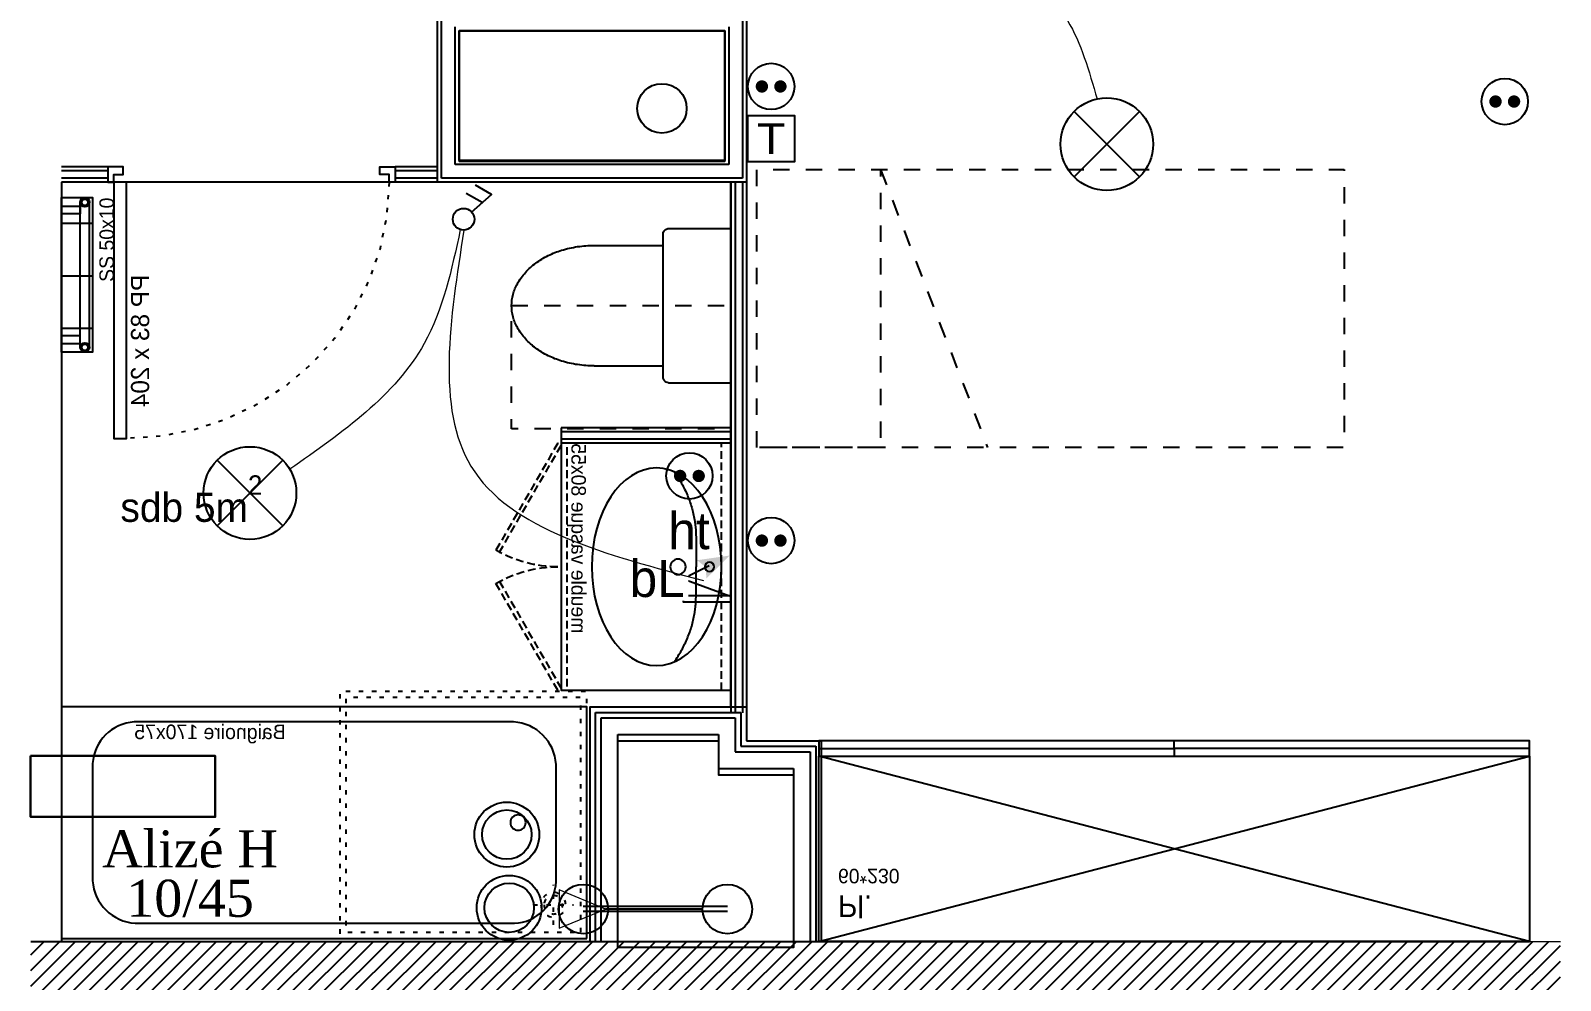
# Model space of a CAD drawing. Header units: centimetres. Extents: x 2811 to 13089, y 820 to 6224.
# Drawn here: x 11449.4 to 11944.4, y 4072.8 to 4380.4 of the extents above; entities that cross this region are included whole.
import ezdxf

# ---------------------------------------------------------------- set-up
doc = ezdxf.new("R2010")
doc.units = ezdxf.units.CM
for name, pattern in [('Style de ligne -11', [0.347222, 0.20828, -0.138942]), ('Style de ligne -13', [0.147638, 0.098425, -0.049213]), ('Style de ligne -18', [0.164042, 0.054681, -0.109361]), ('Style de ligne -19', [0.166667, 0.055556, -0.111111]), ('VW-01', [0.41656, 0.20828, -0.20828])]:
    doc.linetypes.add(name, pattern=pattern)
for name, color, linetype in [('B Aménagement intérieur', 252, 'Continuous'), ('B BATI-équipement-sanitaires', 252, 'Continuous'), ('B faience', 252, 'Style de ligne -11'), ('B GÈnÈral_Hatch', 252, 'Continuous'), ('B Général', 252, 'Continuous'), ('C ANNOTATIONS-prestations', 252, 'Continuous'), ('C ANNOTATIONS-texte', 252, 'Continuous'), ('D SURFACES-shab', 252, 'Continuous'), ('F REMPLISSAGE-vert clair', 252, 'Continuous'), ('F REMPLISSAGE-vert foncé', 252, 'Continuous'), ('prlm-GT', 242, 'Continuous'), ('prlm-VMC', 93, 'Continuous')]:
    doc.layers.add(name, color=color, linetype=linetype)
for name, color, linetype, lineweight in [('prlm-CHAUFF-CONV', 1, 'Continuous', 25), ('prlm-CVC-CHAUFF', 40, 'Continuous', 25), ('prlm-ELEC-CFA', 1, 'Continuous', 25), ('prlm-ELEC-CFO', 1, 'Continuous', 25), ('RESERVATION', 5, 'Continuous', 30)]:
    doc.layers.add(name, color=color, linetype=linetype, lineweight=lineweight)
doc.layers.add('prlm-ZEROPLOT', color=254, linetype='Continuous', plot=False)
doc.styles.add('Eurostile', font='Eurosti.TTF')
doc.styles.add('prlm-elec-cfo', font='comic.ttf', dxfattribs={"height": 12})
doc.styles.add('prlm-vmc', font='pala.ttf', dxfattribs={"height": 14})
doc.styles.get("Standard").update_dxf_attribs({"font": 'isocp.shx', "height": 15})

# ---------------------------------------------------------------- blocks, each defined once
blk = doc.blocks.new('xi.tsl-050-050')
at = {"layer": 'prlm-CHAUFF-CONV', "linetype": 'ByBlock', "lineweight": -2}
h = blk.add_hatch(color=0, dxfattribs=at)
edge = h.paths.add_edge_path()
edge.add_arc((-23.5, 7.5), 1.5, 0, 360)
edge = h.paths.add_edge_path(flags=17)
edge.add_arc((-23.5, 7.5), 1, 0, 360)
edge = h.paths.add_edge_path()
edge.add_arc((23.5, 7.5), 1.5, 0, 360)
edge = h.paths.add_edge_path(flags=17)
edge.add_arc((23.5, 7.5), 1, 0, 360)
at = {"layer": 'prlm-CHAUFF-CONV', "color": 0, "linetype": 'ByBlock', "lineweight": -2, "flags": 128}
for points in [[(23.5, 9), (-23.5, 9)], [(23.5, 6), (-23.5, 6)]]:
    blk.add_lwpolyline(points, dxfattribs=at)
at = {"layer": 'prlm-CHAUFF-CONV', "color": 0, "linetype": 'ByBlock', "lineweight": -2}
for points in [[(-19.73, 0), (-22.27, 0), (-22.27, 6), (-19.73, 6)], [(19.73, 0), (22.27, 0), (22.27, 6), (19.73, 6)]]:
    blk.add_lwpolyline(points, close=True, dxfattribs=at)
for centre, radius in [((-23.5, 7.5), 1.5), ((-23.5, 7.5), 1), ((23.5, 7.5), 1.5), ((23.5, 7.5), 1)]:
    blk.add_circle(centre, radius, dxfattribs=at)
at = {"layer": 'prlm-ZEROPLOT', "linetype": 'ByBlock', "lineweight": -2, "flags": 128}
blk.add_lwpolyline([(-21, 0), (21, 0)], dxfattribs=at)
blk = doc.blocks.new('xi.be')
at = {"layer": 'prlm-VMC', "color": 0, "linetype": 'ByBlock', "lineweight": 5, "flags": 128}
blk.add_lwpolyline([(-6.17, -15), (6.17, -15), (0, 0)], close=True, dxfattribs=at)
at = {"layer": 'prlm-VMC', "color": 0, "linetype": 'ByBlock', "lineweight": 5}
blk.add_solid([(0, -1), (5.17, -14), (-5.17, -14), (0, -1)], dxfattribs=at)
blk = doc.blocks.new('xi.PTCE')
at = {"layer": 'prlm-ELEC-CFO', "color": 0}
for points in [[(-10.61, 10.61), (10.61, -10.61)], [(10.61, 10.61), (-10.61, -10.61)]]:
    blk.add_lwpolyline(points, dxfattribs=at)
at = {"layer": 'prlm-ELEC-CFO', "color": 0, "linetype": 'ByBlock'}
blk.add_circle((0, 0), 15, dxfattribs=at)
blk = doc.blocks.new('xi.PC')
at = {"color": 0, "lineweight": 5}
blk.add_wipeout([(-7.5, -7.5), (7.5, -7.5), (7.5, 7.5), (-7.5, 7.5)], dxfattribs=at).dxf.layer = 'prlm-ELEC-CFO'
at = {"layer": 'prlm-ELEC-CFO', "color": 0, "linetype": 'ByBlock', "lineweight": 5, "const_width": 2}
for points in [[(-4, 0, 1), (-2, 0, 1)], [(2, 0, 1), (4, 0, 1)]]:
    blk.add_lwpolyline(points, format="xyb", close=True, dxfattribs=at)
at = {"layer": 'prlm-ELEC-CFO', "color": 0, "linetype": 'ByBlock', "lineweight": -2}
blk.add_circle((0, 0), 7.5, dxfattribs=at)
blk = doc.blocks.new('xi.TEL')
at = {"layer": 'prlm-ELEC-CFA', "color": 0, "linetype": 'ByBlock', "lineweight": -2, "flags": 128}
blk.add_lwpolyline([(-7.5, 7.5), (7.5, 7.5), (7.5, -7.5), (-7.5, -7.5)], close=True, dxfattribs=at)
at = {"layer": 'prlm-ELEC-CFA', "color": 0, "linetype": 'ByBlock', "insert": (0, 0), "char_height": 10, "width": 11.36, "attachment_point": 5}
blk.add_mtext('{\\fVerdana|b0|i0|c0|p34;T}', dxfattribs=at)
blk = doc.blocks.new('xi.BL')
at = {"color": 0, "lineweight": 5}
blk.add_wipeout([(-7.5, -7.5), (7.5, -7.5), (7.5, 7.5), (-7.5, 7.5)], dxfattribs=at).dxf.layer = 'prlm-ELEC-CFO'
at = {"layer": 'prlm-ELEC-CFO', "lineweight": 5}
blk.add_hatch(color=0, dxfattribs=at).paths.add_polyline_path([(-3, 6), (-0.1, 3.7), (0, 0), (7.5, 7.5)])
at = {"layer": 'prlm-ELEC-CFO', "color": 0}
blk.add_lwpolyline([(0.95, 4.23), (-7.5, 0), (7.5, -5.5), (-7.5, -5.5), (-7.5, -7.5), (7.5, -7.5)], dxfattribs=at)
blk = doc.blocks.new('xi.DA')
at = {"layer": 'prlm-ELEC-CFO', "color": 0}
for points in [[(0.61, -1.67), (7.04, 4.05), (1.81, 7.01)], [(4.05, 1.39), (-1.17, 4.34)]]:
    blk.add_lwpolyline(points, dxfattribs=at)
blk.add_circle((-2, -4), 3.5, dxfattribs=at)
blk = doc.blocks.new('xi.PCHT')
at = {"color": 0, "lineweight": 5}
blk.add_wipeout([(-7.5, -7.5), (7.5, -7.5), (7.5, 7.5), (-7.5, 7.5)], dxfattribs=at).dxf.layer = 'prlm-ELEC-CFO'
at = {"layer": 'prlm-ELEC-CFO', "color": 0, "linetype": 'ByBlock', "lineweight": 5, "const_width": 2}
for points in [[(-4, 0, 1), (-2, 0, 1)], [(2, 0, 1), (4, 0, 1)]]:
    blk.add_lwpolyline(points, format="xyb", close=True, dxfattribs=at)
at = {"layer": 'prlm-ELEC-CFO', "color": 0, "linetype": 'ByBlock', "lineweight": -2}
blk.add_circle((0, 0), 7.5, dxfattribs=at)
blk = doc.blocks.new('Placard 60.230')
at = {"layer": 'B Général', "linetype": 'Continuous'}
for p, q in [((140, 30), (-90, -30)), ((-90, 30), (140, -30))]:
    blk.add_line(p, q, dxfattribs=at)
at = {"layer": 'B Général', "linetype": 'Continuous', "flags": 128}
blk.add_lwpolyline([(140, -30), (140, 30), (-90, 30), (-90, -30)], dxfattribs=at)
for points in [[(140, -30), (140, -35), (-90, -35), (-90, -30)], [(25, -32.5), (25, -35), (-90, -35), (-90, -32.5)], [(140, -30), (140, -32.5), (25, -32.5), (25, -30)]]:
    blk.add_lwpolyline(points, close=True, dxfattribs=at)
at = {"layer": 'B Général', "insert": (-83.8, 22.1), "char_height": 7.059, "attachment_point": 1, "line_spacing_factor": 0.894142, "style": 'Eurostile'}
blk.add_mtext('Pl.', dxfattribs=at)
at = {"layer": 'C ANNOTATIONS-prestations', "insert": (-83.8, 8.78), "char_height": 4.706, "attachment_point": 4, "line_spacing_factor": 0.894142, "style": 'Eurostile'}
blk.add_mtext('60*230', dxfattribs=at)
blk = doc.blocks.new('Groupe-4-1')
at = {"layer": 'B Général', "linetype": 'Continuous'}
for centre, major_axis, ratio in [((0, -24.07), (32, 0), 0.65625), ((0, -6.97), (1.5, 0), 1), ((0, -17.15), (2.5, 0), 1)]:
    blk.add_ellipse(centre, major_axis=major_axis, ratio=ratio, dxfattribs=at)
for points in [[(-30.82, -18.37), (-20.7, -11.37), (-9.74, -11.32), (-4.71, -11.3), (0, -11.3)], [(30.82, -18.37), (20.7, -11.37), (9.74, -11.32), (4.71, -11.3), (0, -11.3)]]:
    blk.add_open_spline(points, degree=2, knots=[0, 0, 0, 1, 1, 2, 2, 2], dxfattribs=at)
blk.add_open_spline([(-30.45, -17.59), (-30.5, -17.61), (-30.55, -17.64)], degree=2, dxfattribs=at)
blk = doc.blocks.new('meuble vasque 80x60')
at = {"layer": 'B BATI-équipement-sanitaires', "linetype": 'Style de ligne -13', "ltscale": 25.4, "flags": 128}
for points in [[(-40, -3.07), (40, -3.07), (40, -53.07), (-40, -53.07)], [(-40, -56.07), (-5.36, -76.07), (-4.71, -74.94), (-39.35, -54.94)], [(40, -56.07), (5.36, -76.07), (4.71, -74.94), (39.35, -54.94)]]:
    blk.add_lwpolyline(points, close=True, dxfattribs=at)
at = {"layer": 'B BATI-équipement-sanitaires', "linetype": 'Style de ligne -13', "ltscale": 25.4}
for centre, start, end in [((-40, -56.07), 330, 0), ((40, -56.07), 180, 210)]:
    blk.add_arc(centre, 40, start, end, dxfattribs=at)
at = {"layer": 'B Général', "flags": 128}
blk.add_lwpolyline([(-40, 0), (40, 0), (40, -55), (-40, -55)], close=True, dxfattribs=at)
at = {"layer": 'B Général'}
blk.add_blockref('Groupe-4-1', (0, 0), dxfattribs=at)
at = {"layer": 'C ANNOTATIONS-prestations', "insert": (40, -53.07), "char_height": 4.706, "width": 80, "attachment_point": 9, "line_spacing_factor": 0.894142, "style": 'Eurostile'}
blk.add_mtext('meuble vasque 80x55', dxfattribs=at)
blk = doc.blocks.new('Lit 90.190')
at = {"layer": 'B Général', "linetype": 'VW-01', "ltscale": 25.4}
blk.add_line((45, 54.99), (-45, 20.35), dxfattribs=at)
at = {"layer": 'B Général', "linetype": 'VW-01', "ltscale": 25.4, "flags": 128}
for points in [[(-45, 95), (45, 95), (45, -95), (-45, -95)], [(-45, 95), (45, 95), (45, 54.99), (-45, 54.99)]]:
    blk.add_lwpolyline(points, close=True, dxfattribs=at)
blk = doc.blocks.new('200_wc-2')
at = {"layer": 'B Général', "linetype": 'Continuous'}
for p, q in [((-25, -20.1), (-25, 0)), ((-24.9, 0.1), (24.9, 0.1)), ((25, -20.1), (25, 0)), ((-19.5, -44.2), (-19.5, -21.9)), ((19.5, -44.2), (19.5, -21.9))]:
    blk.add_line(p, q, dxfattribs=at)
at = {"layer": 'B Général', "linetype": 'Continuous', "flags": 128}
blk.add_lwpolyline([(-25, -20.1), (-24.9, -20.6), (-24.75, -20.9), (-24.55, -21.2), (-24.3, -21.45), (-23.9, -21.7), (-23.4, -21.85), (-23.15, -21.9), (23.25, -21.9), (23.55, -21.85), (23.9, -21.7), (24.2, -21.5), (24.45, -21.3), (24.65, -21.05), (24.8, -20.75), (24.9, -20.5), (24.95, -20.3), (25, -20.1)], dxfattribs=at)
for points in [[(-19.5, -44.2), (-19.5, -44.2, 0.036537), (-19.11, -49.53, 0.035337), (-17.94, -54.75), (-17.94, -54.75, 0.041299), (-16.22, -59.09), (-16.22, -59.09), (-16.22, -59.1, 0.041783), (-13.79, -63.08, 0.053503), (-10.77, -66.4), (-10.77, -66.4, 0.054816), (-7.12, -69.02), (-7.12, -69.02, 0.063755), (-3.68, -70.42), (-3.68, -70.42, 0.064897), (0, -70.9)], [(0, -70.9, 0.064897), (3.68, -70.42), (3.68, -70.42, 0.063726), (7.12, -69.02), (7.12, -69.02, 0.054816), (10.77, -66.4), (10.77, -66.4, 0.053503), (13.79, -63.08, 0.041783), (16.22, -59.1), (16.22, -59.09), (16.22, -59.09, 0.041299), (17.94, -54.75), (17.94, -54.75, 0.035337), (19.11, -49.53, 0.036556), (19.5, -44.2)]]:
    blk.add_lwpolyline(points, format="xyb", dxfattribs=at)
at = {"layer": 'B Général', "linetype": 'Continuous'}
for centre, start, end in [((-24.9, 0), 90, 180), ((24.9, 0), 0, 90)]:
    blk.add_arc(centre, 0.1, start, end, dxfattribs=at)
blk = doc.blocks.new('WC-plan')
at = {"layer": 'B Général', "linetype": 'VW-01', "ltscale": 25.4, "flags": 128}
blk.add_lwpolyline([(-32.5, -4), (-32.5, -75), (-72.5, -75), (-72.5, -4)], close=True, dxfattribs=at)
at = {"layer": 'B Général', "xscale": -1, "rotation": 180}
blk.add_blockref('200_wc-2', (-32.6, -74.9), dxfattribs=at)
blk = doc.blocks.new('PP 80')
at = {"layer": 'B Général', "flags": 128}
blk.add_lwpolyline([(-43, 2.5), (-43, 85.5), (-39, 85.5), (-39, 2.5)], close=True, dxfattribs=at)
at = {"layer": 'B Général', "linetype": 'Style de ligne -18', "ltscale": 25.4, "flags": 128}
blk.add_lwpolyline([(46, 2.5), (45.27, 13.33), (43.1, 23.98), (39.53, 34.26), (34.61, 44), (28.44, 53.03), (21.1, 61.19), (12.74, 68.35), (3.5, 74.38), (-6.47, 79.18), (-17, 82.67), (-27.91, 84.79), (-39, 85.5)], dxfattribs=at)
at = {"layer": 'B Général', "linetype": 'Continuous', "flags": 128}
for points in [[(-45, 2.5), (-43, 2.5), (-43, 0), (-40, 0), (-40, -2.5), (-45, -2.5)], [(48, 2.5), (46, 2.5), (46, 0), (43, 0), (43, -2.5), (48, -2.5), (48, -2.5), (48, -2.5), (48, 1.79), (48, 1.79)]]:
    blk.add_lwpolyline(points, close=True, dxfattribs=at)
at = {"layer": 'C ANNOTATIONS-prestations', "insert": (-37.5, 32.5), "char_height": 5.8825, "attachment_point": 1, "rotation": 90, "line_spacing_factor": 0.894142, "style": 'Eurostile'}
blk.add_mtext('PP 83 x 204', dxfattribs=at)
blk = doc.blocks.new('Groupe-3-1')
at = {"layer": 'B Général', "linetype": 'Style de ligne -19', "ltscale": 25.4}
for p, q in [((-29.11, -35.61), (-29.11, -22.61)), ((-22.61, -29.11), (-35.61, -29.11))]:
    blk.add_line(p, q, dxfattribs=at)
at = {"layer": 'B Général', "linetype": 'Style de ligne -19', "ltscale": 25.4, "flags": 128}
for points in [[(-40, -40), (-40, 40), (40, 40), (40, -40)], [(-38, -38), (-38, 38), (38, 38), (38, -38)]]:
    blk.add_lwpolyline(points, close=True, dxfattribs=at)
at = {"layer": 'B Général', "linetype": 'Style de ligne -19', "ltscale": 25.4}
for radius in [4, 3]:
    blk.add_circle((-29.11, -29.11), radius, dxfattribs=at)
blk = doc.blocks.new('Douche pointillée')
at = {"layer": 'B Général'}
blk.add_blockref('Groupe-3-1', (0, 0), dxfattribs=at)
blk = doc.blocks.new('Baignoire 75_170')
at = {"layer": 'B faience', "lineweight": 18, "flags": 128}
blk.add_lwpolyline([(-85, 38.5), (-85, -37.5), (86, -37.5)], dxfattribs=at)
at = {"layer": 'B Général', "linetype": 'Continuous', "flags": 128}
blk.add_lwpolyline([(-84, -36.5), (-84, 38.5), (86, 38.5), (86, -36.5)], close=True, dxfattribs=at)
blk.add_lwpolyline([(-74, -17.85), (-74, 19.85, -0.379059), (-60.25, 33.6), (62.5, 33.6, -0.377778), (76, 20.1), (76, -17.85, -0.374545), (62.25, -31.6), (-60.5, -31.6, -0.392593), (-74, -18.1)], format="xyb", close=True, dxfattribs=at)
at = {"layer": 'B Général', "linetype": 'Continuous'}
blk.add_circle((-61.7, 1), 2.5, dxfattribs=at)
at = {"layer": 'B Général'}
blk.add_blockref('Douche pointillée', (-44, 3.5), dxfattribs=at)
at = {"layer": 'C ANNOTATIONS-prestations', "insert": (62.5, 26.61), "char_height": 4.706, "width": 80, "attachment_point": 9, "line_spacing_factor": 0.894142, "style": 'Eurostile'}
blk.add_mtext('Baignoire 170x75', dxfattribs=at)
blk = doc.blocks.new('Sèche-serviette')
at = {"layer": 'B GÈnÈral_Hatch', "linetype": 'Continuous'}
h = blk.add_hatch(dxfattribs=at)
h.set_pattern_fill('H_BARDAGE V 150', color=256, style=0, pattern_type=2)
h.set_pattern_definition([(90, (0, 3.493), (17, 0), [])])
h.paths.add_polyline_path([(-25, 8.4925), (25, 8.4925), (25, -1.5075), (-25, -1.5075)])
at = {"layer": 'B Général', "linetype": 'Continuous', "flags": 128}
blk.add_lwpolyline([(-25, 8.4925), (25, 8.4925), (25, -1.5075), (-25, -1.5075)], close=True, dxfattribs=at)
at = {"layer": 'C ANNOTATIONS-prestations', "insert": (25, -8.4925), "char_height": 4.706, "width": 50, "attachment_point": 9, "line_spacing_factor": 0.894142, "style": 'Eurostile'}
blk.add_mtext('SS 50x10', dxfattribs=at)

msp = doc.modelspace()

# ---------------------------------------------------------------- hatches: boundary and pattern name
at = {"layer": 'B GÈnÈral_Hatch', "linetype": 'Continuous'}
h = msp.add_hatch(dxfattribs=at)
h.set_pattern_fill('50_BETON', color=256, style=0, pattern_type=2)
h.set_pattern_definition([(45, (0, 0), (2.4253472, -2.6458333), [])])
h.paths.add_polyline_path([(11944.445, 4065.389), (11944.445, 4085.389), (11449.445, 4085.389), (11449.445, 4065.389)])

# ---------------------------------------------------------------- linework, layer by layer
at = {"layer": 'B Général', "linetype": 'Continuous'}
for p, q in [((11581.042, 4331.289), (11581.042, 4387.289)), ((11588.042, 4338.289), (11588.042, 4380.289)), ((11588.042, 4380.289), (11674.042, 4380.289)), ((11674.042, 4380.289), (11674.042, 4338.289)), ((11674.042, 4338.289), (11588.042, 4338.289)), ((11474.375, 4336.289), (11459.445, 4336.289)), ((11474.375, 4336.289), (11474.375, 4331.289)), ((11567.375, 4336.289), (11567.375, 4331.289)), ((11581.04, 4336.289), (11567.375, 4336.289)), ((11474.375, 4331.289), (11459.445, 4331.289)), ((11581.04, 4331.289), (11567.375, 4331.289)), ((11681.042, 4331.289), (11581.042, 4331.289)), ((11676.042, 4331.289), (11676.042, 4251.725)), ((11621.042, 4251.725), (11621.042, 4246.725)), ((11676.042, 4251.725), (11621.042, 4251.725)), ((11676.042, 4246.725), (11621.042, 4246.725)), ((11630.445, 4085.421), (11630.445, 4161.389)), ((11630.445, 4161.389), (11681.042, 4161.389)), ((11681.042, 4161.389), (11681.042, 4150.389)), ((11639.445, 4085.421), (11639.445, 4152.389)), ((11639.445, 4152.389), (11672.042, 4152.389)), ((11672.042, 4152.389), (11672.042, 4141.389)), ((11681.042, 4150.389), (11705.247, 4150.389)), ((11705.247, 4150.389), (11705.247, 4085.449)), ((11672.042, 4141.389), (11696.247, 4141.389)), ((11696.247, 4141.389), (11696.247, 4085.449)), ((11449.445, 4085.389), (11934.445, 4085.389))]:
    msp.add_line(p, q, dxfattribs=at)
at = {"layer": 'B Général', "linetype": 'Continuous', "lineweight": 18}
for p, q in [((11449.445, 4085.389), (11934.445, 4085.389)), ((11934.445, 4085.389), (11944.445, 4085.389))]:
    msp.add_line(p, q, dxfattribs=at)
at = {"layer": 'B Général', "linetype": 'Continuous', "flags": 128}
msp.add_lwpolyline([(11674.042, 4380.289), (11674.042, 4338.289), (11588.042, 4338.289), (11588.042, 4380.289)], close=True, dxfattribs=at)
at = {"layer": 'F REMPLISSAGE-vert clair'}
for p, q in [((11582.342, 4332.589), (11582.342, 4385.989)), ((11586.742, 4336.989), (11586.742, 4381.589)), ((11675.342, 4381.589), (11675.342, 4336.989)), ((11675.342, 4336.989), (11586.742, 4336.989)), ((11474.375, 4334.989), (11459.445, 4334.989)), ((11474.375, 4332.589), (11459.445, 4332.589)), ((11581.04, 4334.989), (11567.375, 4334.989)), ((11581.04, 4332.589), (11567.375, 4332.589)), ((11679.742, 4332.589), (11582.342, 4332.589)), ((11676.042, 4250.425), (11621.042, 4250.425)), ((11676.042, 4248.025), (11621.042, 4248.025)), ((11632.245, 4085.421), (11632.245, 4159.589)), ((11632.245, 4159.589), (11679.242, 4159.589)), ((11679.242, 4159.589), (11679.242, 4148.589)), ((11634.045, 4085.421), (11634.045, 4157.789)), ((11634.045, 4085.421), (11634.045, 4157.789)), ((11634.045, 4157.789), (11677.442, 4157.789)), ((11634.045, 4157.789), (11677.442, 4157.789)), ((11677.442, 4157.789), (11677.442, 4146.789)), ((11677.442, 4157.789), (11677.442, 4146.789)), ((11679.242, 4148.589), (11703.447, 4148.589)), ((11703.447, 4148.589), (11703.447, 4085.449)), ((11677.442, 4146.789), (11701.647, 4146.789)), ((11677.442, 4146.789), (11701.647, 4146.789)), ((11701.647, 4146.789), (11701.647, 4085.449)), ((11701.647, 4146.789), (11701.647, 4085.449))]:
    msp.add_line(p, q, dxfattribs=at)
at = {"layer": 'F REMPLISSAGE-vert clair', "linetype": 'Continuous'}
for p, q in [((11639.445, 4085.421), (11639.445, 4152.389)), ((11639.445, 4152.389), (11672.042, 4152.389)), ((11672.042, 4152.389), (11672.042, 4141.389)), ((11672.042, 4141.389), (11696.247, 4141.389)), ((11696.247, 4141.389), (11696.247, 4085.449))]:
    msp.add_line(p, q, dxfattribs=at)
at = {"layer": 'F REMPLISSAGE-vert foncé', "linetype": 'Continuous'}
for p, q in [((11581.042, 4331.289), (11581.042, 4387.289)), ((11588.042, 4338.289), (11588.042, 4380.289)), ((11588.042, 4380.289), (11674.042, 4380.289)), ((11674.042, 4380.289), (11674.042, 4338.289)), ((11674.042, 4338.289), (11588.042, 4338.289)), ((11474.375, 4336.289), (11459.445, 4336.289)), ((11581.04, 4336.289), (11567.375, 4336.289)), ((11474.375, 4331.289), (11459.445, 4331.289)), ((11581.04, 4331.289), (11567.375, 4331.289)), ((11681.042, 4331.289), (11581.042, 4331.289)), ((11676.042, 4251.725), (11621.042, 4251.725)), ((11676.042, 4246.725), (11621.042, 4246.725)), ((11630.445, 4085.421), (11630.445, 4161.389)), ((11630.445, 4161.389), (11681.042, 4161.389)), ((11681.042, 4161.389), (11681.042, 4150.389)), ((11681.042, 4150.389), (11705.247, 4150.389)), ((11705.247, 4150.389), (11705.247, 4085.449))]:
    msp.add_line(p, q, dxfattribs=at)
at = {"layer": 'F REMPLISSAGE-vert foncé'}
for p, q in [((11582.342, 4332.589), (11582.342, 4385.989)), ((11586.742, 4336.989), (11586.742, 4381.589)), ((11675.342, 4381.589), (11675.342, 4336.989)), ((11675.342, 4336.989), (11586.742, 4336.989)), ((11474.375, 4334.989), (11459.445, 4334.989)), ((11474.375, 4332.589), (11459.445, 4332.589)), ((11581.04, 4334.989), (11567.375, 4334.989)), ((11581.04, 4332.589), (11567.375, 4332.589)), ((11679.742, 4332.589), (11582.342, 4332.589)), ((11676.042, 4250.425), (11621.042, 4250.425)), ((11676.042, 4248.025), (11621.042, 4248.025)), ((11632.245, 4085.421), (11632.245, 4159.589)), ((11632.245, 4159.589), (11679.242, 4159.589)), ((11679.242, 4159.589), (11679.242, 4148.589)), ((11679.242, 4148.589), (11703.447, 4148.589)), ((11703.447, 4148.589), (11703.447, 4085.449))]:
    msp.add_line(p, q, dxfattribs=at)
at = {"layer": 'prlm-CVC-CHAUFF', "ltscale": 25}
for centre, radius in [((11603.504, 4120.001), 10.5), ((11603.504, 4120.001), 8), ((11604.269, 4096.292), 10.5), ((11604.269, 4096.292), 8)]:
    msp.add_circle(centre, radius, dxfattribs=at)
at = {"layer": 'prlm-ELEC-CFO', "lineweight": 13}
for points in [[(11690.385, 4412.943), (11784.949, 4383.614), (11794.507, 4358.25)], [(11588.457, 4315.952), (11576.757, 4279.027), (11533.263, 4238.295)]]:
    msp.add_spline(points, degree=3, dxfattribs=at)
at = {"layer": 'prlm-GT'}
for points in [[(11588.042, 4380.289), (11588.042, 4338.113), (11674.042, 4338.113), (11674.042, 4380.289)], [(11639.445, 4150.389), (11672.042, 4150.389), (11672.042, 4139.389), (11696.247, 4139.389), (11696.247, 4083.449), (11639.445, 4083.421)]]:
    msp.add_lwpolyline(points, close=True, dxfattribs=at)
at = {"layer": 'prlm-VMC', "ltscale": 25}
for p, q in [((11674.87, 4096.689), (11628.245, 4096.689)), ((11674.87, 4095.089), (11628.245, 4095.089))]:
    msp.add_line(p, q, dxfattribs=at)
at = {"layer": 'prlm-VMC'}
msp.add_lwpolyline([(11666.87, 4095.889), (11635.447, 4095.889)], dxfattribs=at)
for centre in [(11653.698, 4355.178), (11628.245, 4095.889), (11674.87, 4095.889)]:
    msp.add_circle(centre, 8, dxfattribs=at)

# ---------------------------------------------------------------- block references
at = {"layer": 'B Aménagement intérieur', "rotation": 90}
msp.add_blockref('Sèche-serviette', (11467.938, 4301.289), dxfattribs=at)
at = {"layer": 'B Général', "xscale": -1, "rotation": 180}
for name, p in [('PP 80', (11519.375, 4333.789)), ('Placard 60.230', (11794.447, 4115.389))]:
    msp.add_blockref(name, p, dxfattribs=at)
at = {"layer": 'B Général', "rotation": 90}
for name, p in [('Lit 90.190', (11779.447, 4290.346)), ('WC-plan', (11601.042, 4323.9))]:
    msp.add_blockref(name, p, dxfattribs=at)
at = {"layer": 'prlm-CHAUFF-CONV', "rotation": 270}
msp.add_blockref('xi.tsl-050-050', (11459.445, 4301.289), dxfattribs=at)
at = {"layer": 'prlm-ELEC-CFO'}
for name, p in [('xi.PC', (11926.445, 4357.404)), ('xi.PTCE', (11797.661, 4343.585)), ('xi.DA', (11591.514, 4323.289)), ('xi.PTCE', (11520.376, 4230.619)), ('xi.PC', (11689.042, 4215.209)), ('xi.BL', (11668.042, 4202.862))]:
    msp.add_blockref(name, p, dxfattribs=at)
at = {"layer": 'prlm-VMC', "ltscale": 25, "rotation": 270}
msp.add_blockref('xi.be', (11635.447, 4095.889), dxfattribs=at)

# ---------------------------------------------------------------- texts
at = {"layer": 'C ANNOTATIONS-texte', "insert": (11478.46, 4236.34), "char_height": 9.412, "width": 69.54001, "attachment_point": 1, "line_spacing_factor": 0.894142, "style": 'Eurostile'}
msp.add_mtext('sdb 5m{\\H0.6667x;\\S2^ ;}', dxfattribs=at)

# ---------------------------------------------------------------- next in the draw order: linework, layer by layer
at = {"layer": 'B Général', "linetype": 'Continuous'}
for p, q in [((11681.042, 4331.289), (11681.042, 4159.389)), ((11676.042, 4246.725), (11676.042, 4159.389))]:
    msp.add_line(p, q, dxfattribs=at)
at = {"layer": 'F REMPLISSAGE-vert clair'}
for p, q in [((11677.342, 4331.289), (11677.342, 4159.389)), ((11679.742, 4331.289), (11679.742, 4159.389))]:
    msp.add_line(p, q, dxfattribs=at)
at = {"layer": 'F REMPLISSAGE-vert foncé', "linetype": 'Continuous'}
for p, q in [((11676.042, 4331.289), (11676.042, 4159.389)), ((11681.042, 4331.289), (11681.042, 4159.389))]:
    msp.add_line(p, q, dxfattribs=at)
at = {"layer": 'F REMPLISSAGE-vert foncé'}
for p, q in [((11677.342, 4331.289), (11677.342, 4159.389)), ((11679.742, 4331.289), (11679.742, 4159.389))]:
    msp.add_line(p, q, dxfattribs=at)

# ---------------------------------------------------------------- next in the draw order: block references
at = {"layer": 'prlm-ELEC-CFO'}
msp.add_blockref('xi.PC', (11689.042, 4362.284), dxfattribs=at)

# ---------------------------------------------------------------- next in the draw order: texts
at = {"layer": 'prlm-ELEC-CFO', "lineweight": 20, "insert": (11652.159, 4202.862), "char_height": 12, "attachment_point": 5, "line_spacing_factor": 0.8, "style": 'prlm-elec-cfo', "bg_fill": 3, "box_fill_scale": 1.1, "bg_fill_color": 256, "bg_fill_transparency": 0}
msp.add_mtext('bL', dxfattribs=at)
at = {"layer": 'prlm-VMC', "ltscale": 25, "insert": (11501.005, 4107.289), "char_height": 12, "width": 58.61474, "attachment_point": 5, "line_spacing_factor": 0.8, "style": 'prlm-vmc', "bg_fill": 2}
msp.add_mtext('Alizé H 10/45', dxfattribs=at)

# ---------------------------------------------------------------- next in the draw order: linework, layer by layer
at = {"layer": 'B Général', "linetype": 'Continuous'}
msp.add_line((11681.042, 4387.289), (11681.042, 4331.289), dxfattribs=at)
at = {"layer": 'F REMPLISSAGE-vert clair'}
msp.add_line((11679.742, 4385.989), (11679.742, 4332.589), dxfattribs=at)
at = {"layer": 'F REMPLISSAGE-vert foncé', "linetype": 'Continuous'}
msp.add_line((11681.042, 4387.289), (11681.042, 4331.289), dxfattribs=at)
at = {"layer": 'F REMPLISSAGE-vert foncé'}
msp.add_line((11679.742, 4385.989), (11679.742, 4332.589), dxfattribs=at)
at = {"layer": 'prlm-ELEC-CFO', "lineweight": 13}
msp.add_spline([(11589.618, 4315.79), (11591.892, 4239.317), (11667.192, 4202.254)], degree=3, dxfattribs=at)
at = {"layer": 'RESERVATION', "lineweight": 30}
msp.add_lwpolyline([(11449.393, 4145.5), (11509.147, 4145.5), (11509.147, 4125.704), (11449.393, 4125.704)], close=True, dxfattribs=at)

# ---------------------------------------------------------------- next in the draw order: block references
at = {"layer": 'B Général', "xscale": -1}
msp.add_blockref('Baignoire 75_170', (11545.445, 4122.889), dxfattribs=at)
at = {"layer": 'prlm-ELEC-CFA'}
msp.add_blockref('xi.TEL', (11689.042, 4345.397), dxfattribs=at)

# ---------------------------------------------------------------- next in the draw order: block references
at = {"layer": 'prlm-ELEC-CFO'}
msp.add_blockref('xi.PCHT', (11662.592, 4236.146), dxfattribs=at)

# ---------------------------------------------------------------- next in the draw order: texts
at = {"layer": 'prlm-ELEC-CFO', "lineweight": 20, "insert": (11662.467, 4218.357), "char_height": 12, "attachment_point": 5, "line_spacing_factor": 0.8, "style": 'prlm-elec-cfo', "bg_fill": 3, "box_fill_scale": 1.1, "bg_fill_color": 256, "bg_fill_transparency": 0}
msp.add_mtext('ht', dxfattribs=at)

# ---------------------------------------------------------------- next in the draw order: linework, layer by layer
at = {"layer": 'D SURFACES-shab', "flags": 128}
msp.add_lwpolyline([(11459.445, 4331.289), (11459.445, 4085.389), (11630.445, 4085.389), (11630.445, 4161.389), (11676.042, 4161.389), (11676.042, 4331.289)], close=True, dxfattribs=at)

# ---------------------------------------------------------------- next in the draw order: block references
at = {"layer": 'B Général', "xscale": -1, "rotation": 270}
msp.add_blockref('meuble vasque 80x60', (11676.042, 4206.725), dxfattribs=at)

doc.saveas('drawing.dxf')
